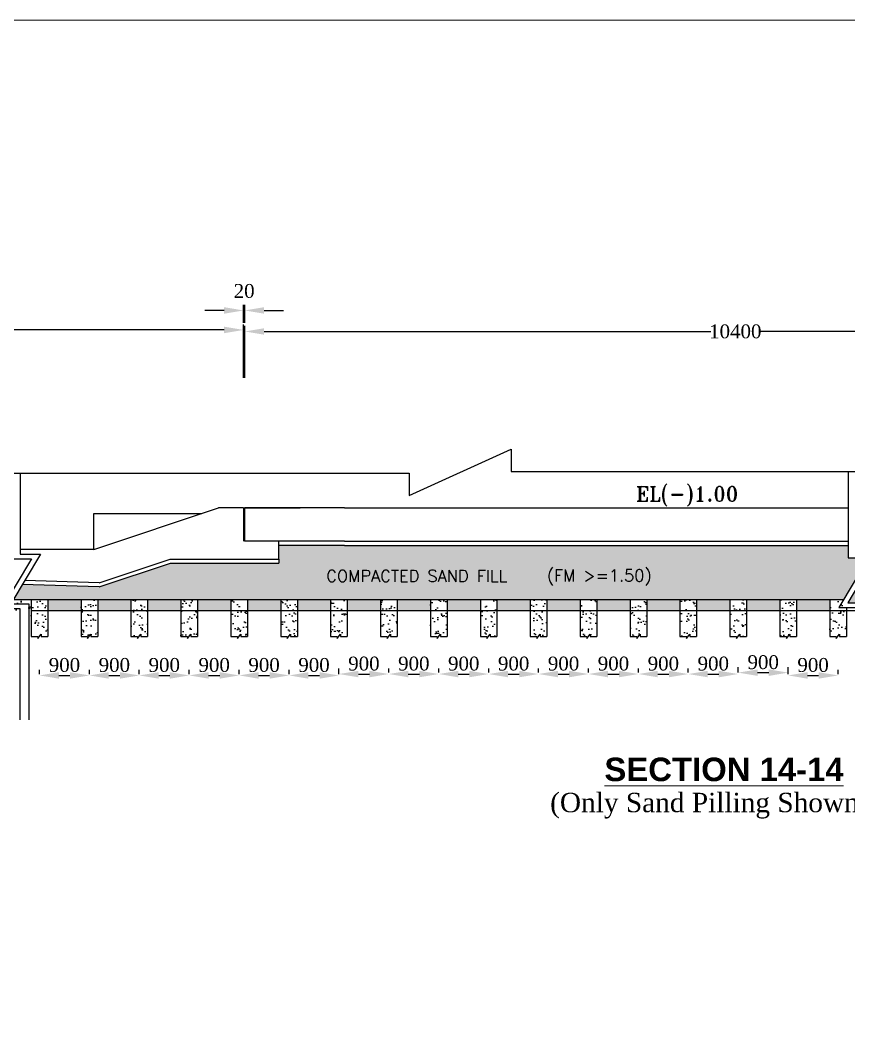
# Model space of a CAD drawing. Extents: x -545075 to 1728153, y -708141 to -305611.
# Drawn here: x 1343806 to 1358753, y -632617 to -614544 of the extents above; entities that cross this region are included whole.
import ezdxf

# ---------------------------------------------------------------- set-up
doc = ezdxf.new("R2010")
doc.units = 0
doc.header["$MEASUREMENT"] = 0
doc.layers.get('0').update_dxf_attribs({"linetype": 'CONTINUOUS'})
doc.layers.get('DEFPOINTS').update_dxf_attribs({"linetype": 'CONTINUOUS'})
doc.layers.add('LINE', color=7, linetype='CONTINUOUS')
doc.styles.add('BIG', font='ROMANT.SHX')
doc.styles.get("Standard").update_dxf_attribs({"font": 'times.ttf', "height": 250})
doc.dimstyles.new('3', dxfattribs={"dimtxt": 225, "dimasz": 350, "dimexe": 100, "dimexo": 25, "dimgap": 9, "dimtad": 0, "dimdec": 0, "dimzin": 0, "dimdsep": 46, "dimtxsty": 'Standard', "dimcen": 0, "dimclrt": 256, "dimadec": 0, "dimazin": 0, "dimtfac": 1, "dimtdec": 0, "dimtofl": 0, "dimtmove": 2, "dimatfit": 3, "dimfxl": 1, "dimtolj": 1, "dimtzin": 0, "dimarcsym": 0})
pattern_1 = [(37.5, (90747.97, -13759.19), (-6.92927, 211.950615), [0, -167.2, 0, -187, 0, -178.75]), (7.5, (90747.97, -13759.19), (194.67544, 310.436067), [0, -90.2, 0, -150.7, 0, -57.75]), (327.5, (90612.67, -13759.19), (342.555605, 0.622496), [0, -55, 0, -198, 0, -258.5]), (317.5, (90612.67, -13759.2), (330.673927, 96.54431), [0, -27.5, 0, -129.8, 0, -148.5])]
pattern_2 = [(37.5, (90747.97, -13759.19), (-6.299336, 192.682377), [0, -152, 0, -170, 0, -162.5]), (7.5, (90747.97, -13759.19), (176.97767, 282.214607), [0, -82, 0, -137, 0, -52.5]), (327.5, (90624.97, -13759.19), (311.414186, 0.565905), [0, -50, 0, -180, 0, -235]), (317.5, (90624.97, -13759.19), (300.61266, 87.767556), [0, -25, 0, -118, 0, -135])]

# ---------------------------------------------------------------- blocks, each defined once
blk = doc.blocks.new('*D595')
at = {"layer": 'DEFPOINTS', "color": 0, "linetype": 'ByBlock', "lineweight": -2}
for p in [(1365551, -620162), (1347857, -621026), (1365551, -621305)]:
    blk.add_point(p, dxfattribs=at)
at = {"layer": 'LINE', "color": 0, "linetype": 'ByBlock', "lineweight": -2}
for p, q in [((1347857, -621001), (1347857, -620062)), ((1365551, -621280), (1365551, -620062)), ((1348207, -620162), (1356262, -620162)), ((1365201, -620162), (1357146, -620162))]:
    blk.add_line(p, q, dxfattribs=at)
for points in [[(1348207, -620104), (1348207, -620220), (1347857, -620162)], [(1365201, -620104), (1365201, -620220), (1365551, -620162)]]:
    blk.add_solid(points, dxfattribs=at)
at = {"layer": 'LINE', "linetype": 'ByBlock', "insert": (1356704, -620162), "char_height": 250, "attachment_point": 5}
blk.add_mtext('\\A1;10400', dxfattribs=at)
blk = doc.blocks.new('*D596')
at = {"layer": 'DEFPOINTS', "color": 0, "linetype": 'ByBlock', "lineweight": -2}
for p in [(1336337, -620134), (1347837, -621024), (1336337, -621724)]:
    blk.add_point(p, dxfattribs=at)
at = {"layer": 'LINE', "color": 0, "linetype": 'ByBlock', "lineweight": -2}
for p, q in [((1336337, -621699), (1336337, -620034)), ((1347837, -620999), (1347837, -620034)), ((1336687, -620134), (1341644, -620134)), ((1347487, -620134), (1342529, -620134))]:
    blk.add_line(p, q, dxfattribs=at)
for points in [[(1336687, -620076), (1336687, -620193), (1336337, -620134)], [(1347487, -620076), (1347487, -620193), (1347837, -620134)]]:
    blk.add_solid(points, dxfattribs=at)
at = {"layer": 'LINE', "linetype": 'ByBlock', "insert": (1342087, -620134), "char_height": 250, "attachment_point": 5}
blk.add_mtext('\\A1;10200', dxfattribs=at)
blk = doc.blocks.new('*D608')
at = {"layer": 'DEFPOINTS', "color": 0, "linetype": 'ByBlock', "lineweight": -2}
for p in [(1344157, -626366), (1345057, -626366), (1345057, -626366)]:
    blk.add_point(p, dxfattribs=at)
at = {"layer": 'LINE', "color": 0, "linetype": 'ByBlock', "lineweight": -2}
for p, q in [((1344157, -626341), (1344157, -626266)), ((1344507, -626366), (1344707, -626366)), ((1345057, -626341), (1345057, -626266))]:
    blk.add_line(p, q, dxfattribs=at)
for points in [[(1344507, -626308), (1344507, -626425), (1344157, -626366)], [(1344707, -626308), (1344707, -626425), (1345057, -626366)]]:
    blk.add_solid(points, dxfattribs=at)
at = {"layer": 'LINE', "linetype": 'ByBlock', "insert": (1344607, -626179), "char_height": 250, "attachment_point": 5}
blk.add_mtext('\\A1;900', dxfattribs=at)
blk = doc.blocks.new('*D609')
at = {"layer": 'DEFPOINTS', "color": 0, "linetype": 'ByBlock', "lineweight": -2}
for p in [(1345057, -626366), (1345957, -626366), (1345957, -626366)]:
    blk.add_point(p, dxfattribs=at)
at = {"layer": 'LINE', "color": 0, "linetype": 'ByBlock', "lineweight": -2}
for p, q in [((1345057, -626341), (1345057, -626266)), ((1345407, -626366), (1345607, -626366)), ((1345957, -626341), (1345957, -626266))]:
    blk.add_line(p, q, dxfattribs=at)
for points in [[(1345407, -626308), (1345407, -626425), (1345057, -626366)], [(1345607, -626308), (1345607, -626425), (1345957, -626366)]]:
    blk.add_solid(points, dxfattribs=at)
at = {"layer": 'LINE', "linetype": 'ByBlock', "insert": (1345507, -626179), "char_height": 250, "attachment_point": 5}
blk.add_mtext('\\A1;900', dxfattribs=at)
blk = doc.blocks.new('*D610')
at = {"layer": 'DEFPOINTS', "color": 0, "linetype": 'ByBlock', "lineweight": -2}
for p in [(1345957, -626366), (1346857, -626366), (1346857, -626366)]:
    blk.add_point(p, dxfattribs=at)
at = {"layer": 'LINE', "color": 0, "linetype": 'ByBlock', "lineweight": -2}
for p, q in [((1345957, -626341), (1345957, -626266)), ((1346307, -626366), (1346507, -626366)), ((1346857, -626341), (1346857, -626266))]:
    blk.add_line(p, q, dxfattribs=at)
for points in [[(1346307, -626308), (1346307, -626425), (1345957, -626366)], [(1346507, -626308), (1346507, -626425), (1346857, -626366)]]:
    blk.add_solid(points, dxfattribs=at)
at = {"layer": 'LINE', "linetype": 'ByBlock', "insert": (1346407, -626179), "char_height": 250, "attachment_point": 5}
blk.add_mtext('\\A1;900', dxfattribs=at)
blk = doc.blocks.new('*D611')
at = {"layer": 'DEFPOINTS', "color": 0, "linetype": 'ByBlock', "lineweight": -2}
for p in [(1346857, -626366), (1347757, -626366), (1347757, -626366)]:
    blk.add_point(p, dxfattribs=at)
at = {"layer": 'LINE', "color": 0, "linetype": 'ByBlock', "lineweight": -2}
for p, q in [((1346857, -626341), (1346857, -626266)), ((1347207, -626366), (1347407, -626366)), ((1347757, -626341), (1347757, -626266))]:
    blk.add_line(p, q, dxfattribs=at)
for points in [[(1347207, -626308), (1347207, -626425), (1346857, -626366)], [(1347407, -626308), (1347407, -626425), (1347757, -626366)]]:
    blk.add_solid(points, dxfattribs=at)
at = {"layer": 'LINE', "linetype": 'ByBlock', "insert": (1347307, -626179), "char_height": 250, "attachment_point": 5}
blk.add_mtext('\\A1;900', dxfattribs=at)
blk = doc.blocks.new('*D612')
at = {"layer": 'DEFPOINTS', "color": 0, "linetype": 'ByBlock', "lineweight": -2}
for p in [(1347757, -626366), (1348657, -626366), (1348657, -626366)]:
    blk.add_point(p, dxfattribs=at)
at = {"layer": 'LINE', "color": 0, "linetype": 'ByBlock', "lineweight": -2}
for p, q in [((1347757, -626341), (1347757, -626266)), ((1348107, -626366), (1348307, -626366)), ((1348657, -626341), (1348657, -626266))]:
    blk.add_line(p, q, dxfattribs=at)
for points in [[(1348107, -626308), (1348107, -626425), (1347757, -626366)], [(1348307, -626308), (1348307, -626425), (1348657, -626366)]]:
    blk.add_solid(points, dxfattribs=at)
at = {"layer": 'LINE', "linetype": 'ByBlock', "insert": (1348207, -626179), "char_height": 250, "attachment_point": 5}
blk.add_mtext('\\A1;900', dxfattribs=at)
blk = doc.blocks.new('*D613')
at = {"layer": 'DEFPOINTS', "color": 0, "linetype": 'ByBlock', "lineweight": -2}
for p in [(1348657, -626366), (1349557, -626366), (1349557, -626366)]:
    blk.add_point(p, dxfattribs=at)
at = {"layer": 'LINE', "color": 0, "linetype": 'ByBlock', "lineweight": -2}
for p, q in [((1348657, -626341), (1348657, -626266)), ((1349007, -626366), (1349207, -626366)), ((1349557, -626341), (1349557, -626266))]:
    blk.add_line(p, q, dxfattribs=at)
for points in [[(1349007, -626308), (1349007, -626425), (1348657, -626366)], [(1349207, -626308), (1349207, -626425), (1349557, -626366)]]:
    blk.add_solid(points, dxfattribs=at)
at = {"layer": 'LINE', "linetype": 'ByBlock', "insert": (1349107, -626179), "char_height": 250, "attachment_point": 5}
blk.add_mtext('\\A1;900', dxfattribs=at)
blk = doc.blocks.new('*D614')
at = {"layer": 'DEFPOINTS', "color": 0, "linetype": 'ByBlock', "lineweight": -2}
for p in [(1349557, -626341), (1350457, -626341), (1350457, -626341)]:
    blk.add_point(p, dxfattribs=at)
at = {"layer": 'LINE', "color": 0, "linetype": 'ByBlock', "lineweight": -2}
for p, q in [((1349557, -626316), (1349557, -626241)), ((1349907, -626341), (1350107, -626341)), ((1350457, -626316), (1350457, -626241))]:
    blk.add_line(p, q, dxfattribs=at)
for points in [[(1349907, -626283), (1349907, -626400), (1349557, -626341)], [(1350107, -626283), (1350107, -626400), (1350457, -626341)]]:
    blk.add_solid(points, dxfattribs=at)
at = {"layer": 'LINE', "linetype": 'ByBlock', "insert": (1350007, -626154), "char_height": 250, "attachment_point": 5}
blk.add_mtext('\\A1;900', dxfattribs=at)
blk = doc.blocks.new('*D615')
at = {"layer": 'DEFPOINTS', "color": 0, "linetype": 'ByBlock', "lineweight": -2}
for p in [(1350457, -626341), (1351357, -626341), (1351357, -626341)]:
    blk.add_point(p, dxfattribs=at)
at = {"layer": 'LINE', "color": 0, "linetype": 'ByBlock', "lineweight": -2}
for p, q in [((1350457, -626316), (1350457, -626241)), ((1350807, -626341), (1351007, -626341)), ((1351357, -626316), (1351357, -626241))]:
    blk.add_line(p, q, dxfattribs=at)
for points in [[(1350807, -626283), (1350807, -626400), (1350457, -626341)], [(1351007, -626283), (1351007, -626400), (1351357, -626341)]]:
    blk.add_solid(points, dxfattribs=at)
at = {"layer": 'LINE', "linetype": 'ByBlock', "insert": (1350907, -626154), "char_height": 250, "attachment_point": 5}
blk.add_mtext('\\A1;900', dxfattribs=at)
blk = doc.blocks.new('*D616')
at = {"layer": 'DEFPOINTS', "color": 0, "linetype": 'ByBlock', "lineweight": -2}
for p in [(1351357, -626341), (1352257, -626341), (1352257, -626341)]:
    blk.add_point(p, dxfattribs=at)
at = {"layer": 'LINE', "color": 0, "linetype": 'ByBlock', "lineweight": -2}
for p, q in [((1351357, -626316), (1351357, -626241)), ((1351707, -626341), (1351907, -626341)), ((1352257, -626316), (1352257, -626241))]:
    blk.add_line(p, q, dxfattribs=at)
for points in [[(1351707, -626283), (1351707, -626400), (1351357, -626341)], [(1351907, -626283), (1351907, -626400), (1352257, -626341)]]:
    blk.add_solid(points, dxfattribs=at)
at = {"layer": 'LINE', "linetype": 'ByBlock', "insert": (1351807, -626154), "char_height": 250, "attachment_point": 5}
blk.add_mtext('\\A1;900', dxfattribs=at)
blk = doc.blocks.new('*D617')
at = {"layer": 'DEFPOINTS', "color": 0, "linetype": 'ByBlock', "lineweight": -2}
for p in [(1352257, -626341), (1353157, -626341), (1353157, -626341)]:
    blk.add_point(p, dxfattribs=at)
at = {"layer": 'LINE', "color": 0, "linetype": 'ByBlock', "lineweight": -2}
for p, q in [((1352257, -626316), (1352257, -626241)), ((1352607, -626341), (1352807, -626341)), ((1353157, -626316), (1353157, -626241))]:
    blk.add_line(p, q, dxfattribs=at)
for points in [[(1352607, -626283), (1352607, -626400), (1352257, -626341)], [(1352807, -626283), (1352807, -626400), (1353157, -626341)]]:
    blk.add_solid(points, dxfattribs=at)
at = {"layer": 'LINE', "linetype": 'ByBlock', "insert": (1352707, -626154), "char_height": 250, "attachment_point": 5}
blk.add_mtext('\\A1;900', dxfattribs=at)
blk = doc.blocks.new('*D618')
at = {"layer": 'DEFPOINTS', "color": 0, "linetype": 'ByBlock', "lineweight": -2}
for p in [(1353157, -626341), (1354057, -626341), (1354057, -626341)]:
    blk.add_point(p, dxfattribs=at)
at = {"layer": 'LINE', "color": 0, "linetype": 'ByBlock', "lineweight": -2}
for p, q in [((1353157, -626316), (1353157, -626241)), ((1353507, -626341), (1353707, -626341)), ((1354057, -626316), (1354057, -626241))]:
    blk.add_line(p, q, dxfattribs=at)
for points in [[(1353507, -626283), (1353507, -626400), (1353157, -626341)], [(1353707, -626283), (1353707, -626400), (1354057, -626341)]]:
    blk.add_solid(points, dxfattribs=at)
at = {"layer": 'LINE', "linetype": 'ByBlock', "insert": (1353607, -626154), "char_height": 250, "attachment_point": 5}
blk.add_mtext('\\A1;900', dxfattribs=at)
blk = doc.blocks.new('*D619')
at = {"layer": 'DEFPOINTS', "color": 0, "linetype": 'ByBlock', "lineweight": -2}
for p in [(1354057, -626341), (1354957, -626341), (1354957, -626341)]:
    blk.add_point(p, dxfattribs=at)
at = {"layer": 'LINE', "color": 0, "linetype": 'ByBlock', "lineweight": -2}
for p, q in [((1354057, -626316), (1354057, -626241)), ((1354407, -626341), (1354607, -626341)), ((1354957, -626316), (1354957, -626241))]:
    blk.add_line(p, q, dxfattribs=at)
for points in [[(1354407, -626283), (1354407, -626400), (1354057, -626341)], [(1354607, -626283), (1354607, -626400), (1354957, -626341)]]:
    blk.add_solid(points, dxfattribs=at)
at = {"layer": 'LINE', "linetype": 'ByBlock', "insert": (1354507, -626154), "char_height": 250, "attachment_point": 5}
blk.add_mtext('\\A1;900', dxfattribs=at)
blk = doc.blocks.new('*D620')
at = {"layer": 'DEFPOINTS', "color": 0, "linetype": 'ByBlock', "lineweight": -2}
for p in [(1354957, -626341), (1355857, -626341), (1355857, -626341)]:
    blk.add_point(p, dxfattribs=at)
at = {"layer": 'LINE', "color": 0, "linetype": 'ByBlock', "lineweight": -2}
for p, q in [((1354957, -626316), (1354957, -626241)), ((1355307, -626341), (1355507, -626341)), ((1355857, -626316), (1355857, -626241))]:
    blk.add_line(p, q, dxfattribs=at)
for points in [[(1355307, -626283), (1355307, -626400), (1354957, -626341)], [(1355507, -626283), (1355507, -626400), (1355857, -626341)]]:
    blk.add_solid(points, dxfattribs=at)
at = {"layer": 'LINE', "linetype": 'ByBlock', "insert": (1355407, -626154), "char_height": 250, "attachment_point": 5}
blk.add_mtext('\\A1;900', dxfattribs=at)
blk = doc.blocks.new('*D621')
at = {"layer": 'DEFPOINTS', "color": 0, "linetype": 'ByBlock', "lineweight": -2}
for p in [(1355857, -626341), (1356757, -626341), (1356757, -626341)]:
    blk.add_point(p, dxfattribs=at)
at = {"layer": 'LINE', "color": 0, "linetype": 'ByBlock', "lineweight": -2}
for p, q in [((1355857, -626316), (1355857, -626241)), ((1356207, -626341), (1356407, -626341)), ((1356757, -626316), (1356757, -626241))]:
    blk.add_line(p, q, dxfattribs=at)
for points in [[(1356207, -626283), (1356207, -626400), (1355857, -626341)], [(1356407, -626283), (1356407, -626400), (1356757, -626341)]]:
    blk.add_solid(points, dxfattribs=at)
at = {"layer": 'LINE', "linetype": 'ByBlock', "lineweight": 5, "insert": (1356307, -626154), "char_height": 250, "attachment_point": 5}
blk.add_mtext('\\A1;900', dxfattribs=at)
blk = doc.blocks.new('*D622')
at = {"layer": 'DEFPOINTS', "color": 0, "linetype": 'ByBlock', "lineweight": -2}
for p in [(1356757, -626316), (1357657, -626316), (1357657, -626316)]:
    blk.add_point(p, dxfattribs=at)
at = {"layer": 'LINE', "color": 0, "linetype": 'ByBlock', "lineweight": -2}
for p, q in [((1356757, -626291), (1356757, -626216)), ((1357657, -626291), (1357657, -626216)), ((1357107, -626316), (1357307, -626316))]:
    blk.add_line(p, q, dxfattribs=at)
for points in [[(1357107, -626258), (1357107, -626375), (1356757, -626316)], [(1357307, -626258), (1357307, -626375), (1357657, -626316)]]:
    blk.add_solid(points, dxfattribs=at)
at = {"layer": 'LINE', "linetype": 'ByBlock', "lineweight": 5, "insert": (1357207, -626129), "char_height": 250, "attachment_point": 5}
blk.add_mtext('\\A1;900', dxfattribs=at)
blk = doc.blocks.new('*D636')
at = {"layer": 'DEFPOINTS', "color": 0, "linetype": 'ByBlock', "lineweight": -2}
for p in [(1347857, -619783), (1347837, -620034), (1347857, -620034)]:
    blk.add_point(p, dxfattribs=at)
at = {"layer": 'LINE', "color": 0, "linetype": 'ByBlock', "lineweight": -2}
for p, q in [((1347837, -620009), (1347837, -619683)), ((1347857, -620009), (1347857, -619683)), ((1347487, -619783), (1347137, -619783)), ((1348207, -619783), (1348557, -619783))]:
    blk.add_line(p, q, dxfattribs=at)
for points in [[(1347487, -619724), (1347487, -619841), (1347837, -619783)], [(1348207, -619724), (1348207, -619841), (1347857, -619783)]]:
    blk.add_solid(points, dxfattribs=at)
at = {"layer": 'LINE', "linetype": 'ByBlock', "insert": (1347847, -619433), "char_height": 250, "attachment_point": 5}
blk.add_mtext('\\A1;20', dxfattribs=at)
blk = doc.blocks.new('*D638')
at = {"layer": 'DEFPOINTS', "color": 0, "linetype": 'ByBlock', "lineweight": -2}
for p in [(1357657, -626366), (1358557, -626366), (1358557, -626366)]:
    blk.add_point(p, dxfattribs=at)
at = {"layer": 'LINE', "color": 0, "linetype": 'ByBlock', "lineweight": -2}
for p, q in [((1357657, -626341), (1357657, -626266)), ((1358007, -626366), (1358207, -626366)), ((1358557, -626341), (1358557, -626266))]:
    blk.add_line(p, q, dxfattribs=at)
for points in [[(1358007, -626308), (1358007, -626425), (1357657, -626366)], [(1358207, -626308), (1358207, -626425), (1358557, -626366)]]:
    blk.add_solid(points, dxfattribs=at)
at = {"layer": 'LINE', "linetype": 'ByBlock', "lineweight": 5, "insert": (1358107, -626179), "char_height": 250, "attachment_point": 5}
blk.add_mtext('\\A1;900', dxfattribs=at)

msp = doc.modelspace()

# ---------------------------------------------------------------- hatches: boundary and pattern name
at = {"layer": 'LINE', "linetype": 'ByBlock'}
h = msp.add_hatch(dxfattribs=at)
h.set_pattern_fill('AR-SAND', color=0, scale=110, style=0)
h.set_pattern_definition(pattern_1)
h.paths.add_polyline_path([(1369617.245, -624995.39), (1369823.238, -624649.938), (1367729.277, -624770.39), (1367073.048, -624551.647), (1364835.689, -624551.647), (1364835.689, -624170.39), (1363756.644, -624170.39), (1363606.644, -624020.39), (1359347.565, -624020.39), (1358766.174, -624995.39)])
h.paths.add_polyline_path([(1358656.692, -624995.39), (1359105.004, -624243.566), (1358740.689, -624243.566), (1358740.689, -624020.39), (1349656.644, -624020.39), (1348473.689, -624020.39), (1348473.689, -624269.12), (1348473.689, -624341.12), (1346521.821, -624341.12), (1345234.01, -624770.39), (1343846.348, -624726.103), (1343685.772, -624995.39)])
h.paths.add_polyline_path([(1353322.392, -624823.251), (1355613.535, -624823.251), (1355613.535, -624334.474), (1353322.392, -624334.474)], flags=24)
h.paths.add_polyline_path([(1349306.017, -624732.204), (1353353.702, -624732.204), (1353353.702, -624411.444), (1349306.017, -624411.444)], flags=24)
h = msp.add_hatch(dxfattribs=at)
h.set_pattern_fill('AR-SAND', color=0, scale=100, style=0)
h.set_pattern_definition(pattern_2)
h.paths.add_polyline_path([(1344906.644, -625195.39), (1344906.644, -624995.39), (1344306.644, -624995.39), (1344306.644, -625195.39)])
h.paths.add_polyline_path([(1343106.644, -625195.39), (1343106.644, -624995.39), (1342506.644, -624995.39), (1342506.644, -625195.39)])
h.paths.add_polyline_path([(1346706.644, -625195.39), (1346706.644, -624995.39), (1346106.644, -624995.39), (1346106.644, -625195.39)])
h.paths.add_polyline_path([(1345806.644, -625195.39), (1345806.644, -624995.39), (1345206.644, -624995.39), (1345206.644, -625195.39)])
h.paths.add_polyline_path([(1347606.644, -625195.39), (1347606.644, -624995.39), (1347006.644, -624995.39), (1347006.644, -625195.39)])
h.paths.add_polyline_path([(1348506.644, -625195.39), (1348506.644, -624995.39), (1347906.644, -624995.39), (1347906.644, -625195.39)])
h.paths.add_polyline_path([(1349406.644, -625195.39), (1349406.644, -624995.39), (1348806.644, -624995.39), (1348806.644, -625195.39)])
h.paths.add_polyline_path([(1350306.644, -625195.39), (1350306.644, -624995.39), (1349706.644, -624995.39), (1349706.644, -625195.39)])
h.paths.add_polyline_path([(1350606.644, -624995.39), (1350606.644, -625195.39), (1351206.644, -625195.39), (1351206.644, -624995.39)])
h.paths.add_polyline_path([(1351506.644, -624995.39), (1351506.644, -625195.39), (1352106.644, -625195.39), (1352106.644, -624995.39)])
h.paths.add_polyline_path([(1355106.644, -624995.39), (1355106.644, -625195.39), (1355706.644, -625195.39), (1355706.644, -624995.39)])
h.paths.add_polyline_path([(1354206.644, -624995.39), (1354206.644, -625195.39), (1354806.644, -625195.39), (1354806.644, -624995.39)])
h.paths.add_polyline_path([(1353906.644, -624995.39), (1353306.644, -624995.39), (1353306.644, -625195.39), (1353906.644, -625195.39)])
h.paths.add_polyline_path([(1353006.644, -625195.39), (1353006.644, -624995.39), (1352406.644, -624995.39), (1352406.644, -625195.39)])
h.paths.add_polyline_path([(1356606.644, -625195.39), (1356606.644, -624995.39), (1356006.644, -624995.39), (1356006.644, -625195.39)])
h.paths.add_polyline_path([(1356906.644, -624995.39), (1356906.644, -625195.39), (1357506.644, -625195.39), (1357506.644, -624995.39)])
h.paths.add_polyline_path([(1358406.644, -625195.39), (1358406.644, -624995.39), (1357806.644, -624995.39), (1357806.644, -625195.39)])
h.paths.add_polyline_path([(1359306.644, -625195.39), (1359306.644, -624995.39), (1358766.174, -624995.39), (1358731.25, -625053.957), (1359055.821, -625053.957), (1359055.821, -625195.39)])
h.paths.add_polyline_path([(1360206.644, -625195.39), (1360206.644, -624995.39), (1359606.644, -624995.39), (1359606.644, -625195.39)])
h.paths.add_polyline_path([(1361106.644, -625195.39), (1361106.644, -624995.39), (1360506.644, -624995.39), (1360506.644, -625195.39)])
h.paths.add_polyline_path([(1362006.644, -625195.39), (1362006.644, -624995.39), (1361406.644, -624995.39), (1361406.644, -625195.39)])
h.paths.add_polyline_path([(1362306.644, -624995.39), (1362306.644, -625195.39), (1362906.644, -625195.39), (1362906.644, -624995.39)])
h.paths.add_polyline_path([(1363206.644, -624995.39), (1363206.644, -625195.39), (1363806.644, -625195.39), (1363806.644, -624995.39)])
h.paths.add_polyline_path([(1365606.644, -625195.39), (1365606.644, -624995.39), (1365006.644, -624995.39), (1365006.644, -625195.39)])
h.paths.add_polyline_path([(1364706.644, -625195.39), (1364706.644, -624995.39), (1364106.644, -624995.39), (1364106.644, -625195.39)])
h.paths.add_polyline_path([(1366506.644, -625195.39), (1366506.644, -624995.39), (1365906.644, -624995.39), (1365906.644, -625195.39)])
h.paths.add_polyline_path([(1367406.644, -625195.39), (1367406.644, -624995.39), (1366806.644, -624995.39), (1366806.644, -625195.39)])
h.paths.add_polyline_path([(1367706.644, -624995.39), (1367706.644, -625195.39), (1368306.644, -625195.39), (1368306.644, -624995.39)])
h.paths.add_polyline_path([(1369206.644, -625195.39), (1369206.644, -624995.39), (1368606.644, -624995.39), (1368606.644, -625195.39)])
h = msp.add_hatch(dxfattribs=at)
h.set_pattern_fill('AR-SAND', color=0, scale=110, style=0)
h.set_pattern_definition(pattern_1)
h.paths.add_polyline_path([(1343685.772, -624995.39), (1343639.23, -625073.442), (1343963.8, -625073.442), (1343963.8, -625195.39), (1344006.644, -625195.39), (1344006.644, -624995.39)])
h.paths.add_polyline_path([(1343478.397, -625159.557), (1343576.29, -624995.39), (1343406.644, -624995.39), (1343406.644, -625195.39), (1343802.968, -625195.39), (1343802.968, -625159.557)])
h = msp.add_hatch(dxfattribs=at)
h.set_pattern_fill('AR-SAND', color=0, scale=110, style=0)
h.set_pattern_definition(pattern_1)
h.paths.add_polyline_path([(1344306.644, -624995.39), (1344006.644, -624995.39), (1344006.644, -625663.056), (1344125.469, -625663.056), (1344125.469, -625700.615), (1344185.532, -625620.881), (1344185.532, -625663.407), (1344306.644, -625663.407)])
h = msp.add_hatch(dxfattribs=at)
h.set_pattern_fill('AR-SAND', color=0, scale=100, style=0)
h.set_pattern_definition(pattern_2)
h.paths.add_polyline_path([(1345206.644, -624995.39), (1344906.644, -624995.39), (1344906.644, -625663.056), (1345025.469, -625663.056), (1345025.469, -625700.615), (1345085.532, -625620.881), (1345085.532, -625663.407), (1345206.644, -625663.407)])
h = msp.add_hatch(dxfattribs=at)
h.set_pattern_fill('AR-SAND', color=0, scale=110, style=0)
h.set_pattern_definition(pattern_1)
h.paths.add_polyline_path([(1346106.644, -624995.39), (1345806.644, -624995.39), (1345806.644, -625663.056), (1345925.469, -625663.056), (1345925.469, -625700.615), (1345985.532, -625620.881), (1345985.532, -625663.407), (1346106.644, -625663.407)])
h = msp.add_hatch(dxfattribs=at)
h.set_pattern_fill('AR-SAND', color=0, scale=110, style=0)
h.set_pattern_definition(pattern_1)
h.paths.add_polyline_path([(1347006.644, -624995.39), (1346706.644, -624995.39), (1346706.644, -625663.056), (1346825.469, -625663.056), (1346825.469, -625700.615), (1346885.532, -625620.881), (1346885.532, -625663.407), (1347006.644, -625663.407)])
h = msp.add_hatch(dxfattribs=at)
h.set_pattern_fill('AR-SAND', color=0, scale=110, style=0)
h.set_pattern_definition(pattern_1)
h.paths.add_polyline_path([(1347906.644, -624995.39), (1347606.644, -624995.39), (1347606.644, -625663.056), (1347725.469, -625663.056), (1347725.469, -625700.615), (1347785.532, -625620.881), (1347785.532, -625663.407), (1347906.644, -625663.407)])
h = msp.add_hatch(dxfattribs=at)
h.set_pattern_fill('AR-SAND', color=0, scale=110, style=0)
h.set_pattern_definition(pattern_1)
h.paths.add_polyline_path([(1348806.644, -624995.39), (1348506.644, -624995.39), (1348506.644, -625663.056), (1348625.469, -625663.056), (1348625.469, -625700.615), (1348685.532, -625620.881), (1348685.532, -625663.407), (1348806.644, -625663.407)])
h = msp.add_hatch(dxfattribs=at)
h.set_pattern_fill('AR-SAND', color=0, scale=110, style=0)
h.set_pattern_definition(pattern_1)
h.paths.add_polyline_path([(1349706.644, -624995.39), (1349406.644, -624995.39), (1349406.644, -625663.056), (1349525.469, -625663.056), (1349525.469, -625700.615), (1349585.532, -625620.881), (1349585.532, -625663.407), (1349706.644, -625663.407)])
h = msp.add_hatch(dxfattribs=at)
h.set_pattern_fill('AR-SAND', color=0, scale=110, style=0)
h.set_pattern_definition(pattern_1)
h.paths.add_polyline_path([(1350606.644, -624995.39), (1350306.644, -624995.39), (1350306.644, -625663.056), (1350425.469, -625663.056), (1350425.469, -625700.615), (1350485.532, -625620.881), (1350485.532, -625663.407), (1350606.644, -625663.407)])
h = msp.add_hatch(dxfattribs=at)
h.set_pattern_fill('AR-SAND', color=0, scale=110, style=0)
h.set_pattern_definition(pattern_1)
h.paths.add_polyline_path([(1351506.644, -624995.39), (1351206.644, -624995.39), (1351206.644, -625663.056), (1351325.469, -625663.056), (1351325.469, -625700.615), (1351385.532, -625620.881), (1351385.532, -625663.407), (1351506.644, -625663.407)])
h = msp.add_hatch(dxfattribs=at)
h.set_pattern_fill('AR-SAND', color=0, scale=110, style=0)
h.set_pattern_definition(pattern_1)
h.paths.add_polyline_path([(1352406.644, -624995.39), (1352106.644, -624995.39), (1352106.644, -625663.056), (1352225.469, -625663.056), (1352225.469, -625700.615), (1352285.532, -625620.881), (1352285.532, -625663.407), (1352406.644, -625663.407)])
h = msp.add_hatch(dxfattribs=at)
h.set_pattern_fill('AR-SAND', color=0, scale=110, style=0)
h.set_pattern_definition(pattern_1)
h.paths.add_polyline_path([(1353306.644, -624995.39), (1353006.644, -624995.39), (1353006.644, -625663.056), (1353125.469, -625663.056), (1353125.469, -625700.615), (1353185.532, -625620.881), (1353185.532, -625663.407), (1353306.644, -625663.407)])
h = msp.add_hatch(dxfattribs=at)
h.set_pattern_fill('AR-SAND', color=0, scale=110, style=0)
h.set_pattern_definition(pattern_1)
h.paths.add_polyline_path([(1354206.644, -624995.39), (1353906.644, -624995.39), (1353906.644, -625663.056), (1354025.469, -625663.056), (1354025.469, -625700.615), (1354085.532, -625620.881), (1354085.532, -625663.407), (1354206.644, -625663.407)])
h = msp.add_hatch(dxfattribs=at)
h.set_pattern_fill('AR-SAND', color=0, scale=110, style=0)
h.set_pattern_definition(pattern_1)
h.paths.add_polyline_path([(1355106.644, -624995.39), (1354806.644, -624995.39), (1354806.644, -625663.056), (1354925.469, -625663.056), (1354925.469, -625700.615), (1354985.532, -625620.881), (1354985.532, -625663.407), (1355106.644, -625663.407)])
h = msp.add_hatch(dxfattribs=at)
h.set_pattern_fill('AR-SAND', color=0, scale=110, style=0)
h.set_pattern_definition(pattern_1)
h.paths.add_polyline_path([(1356006.644, -624995.39), (1355706.644, -624995.39), (1355706.644, -625663.056), (1355825.469, -625663.056), (1355825.469, -625700.615), (1355885.532, -625620.881), (1355885.532, -625663.407), (1356006.644, -625663.407)])
h = msp.add_hatch(dxfattribs=at)
h.set_pattern_fill('AR-SAND', color=0, scale=110, style=0)
h.set_pattern_definition(pattern_1)
h.paths.add_polyline_path([(1356906.644, -624995.39), (1356606.644, -624995.39), (1356606.644, -625663.056), (1356725.469, -625663.056), (1356725.469, -625700.615), (1356785.532, -625620.881), (1356785.532, -625663.407), (1356906.644, -625663.407)])
h = msp.add_hatch(dxfattribs=at)
h.set_pattern_fill('AR-SAND', color=0, scale=110, style=0)
h.set_pattern_definition(pattern_1)
h.paths.add_polyline_path([(1357806.644, -624995.39), (1357506.644, -624995.39), (1357506.644, -625663.056), (1357625.469, -625663.056), (1357625.469, -625700.615), (1357685.532, -625620.881), (1357685.532, -625663.407), (1357806.644, -625663.407)])
h = msp.add_hatch(dxfattribs=at)
h.set_pattern_fill('AR-SAND', color=0, scale=110, style=0)
h.set_pattern_definition(pattern_1)
h.paths.add_polyline_path([(1358706.644, -624995.39), (1358406.644, -624995.39), (1358406.644, -625663.056), (1358525.469, -625663.056), (1358525.469, -625700.615), (1358585.532, -625620.881), (1358585.532, -625663.407), (1358706.644, -625663.407)])

# ---------------------------------------------------------------- linework, layer by layer
at = {"color": 7, "linetype": 'ByBlock', "lineweight": 20}
msp.add_lwpolyline([(1328883.808, -657330), (1328883.808, -614544.186), (1389389, -614544.186), (1389389, -657330), (1328883.808, -657330)], close=True, dxfattribs=at)
at = {"layer": 'LINE', "color": 0, "linetype": 'ByBlock', "lineweight": -2}
for p, q in [((1350824.689, -623119.725), (1352659.689, -622285.725)), ((1352659.689, -622285.725), (1352659.689, -622689.725)), ((1350824.689, -622715.725), (1350824.689, -623119.725))]:
    msp.add_line(p, q, dxfattribs=at)
at = {"layer": 'LINE', "color": 0, "linetype": 'ByBlock'}
for p, q in [((1336336.644, -622715.725), (1350824.689, -622715.725)), ((1352659.689, -622689.725), (1358740.689, -622689.725)), ((1358740.689, -622689.725), (1378076.644, -622689.725)), ((1345136.644, -624095.39), (1347386.644, -623345.39)), ((1345136.644, -624095.39), (1345136.644, -623445.39)), ((1345136.644, -623445.39), (1347086.644, -623445.39)), ((1347836.644, -623345.39), (1347386.644, -623345.39)), ((1347836.644, -623345.39), (1347836.644, -623945.39)), ((1347856.644, -623345.39), (1347856.644, -623945.39)), ((1349656.644, -623345.39), (1347856.644, -623345.39)), ((1347856.644, -623345.39), (1348856.644, -623345.39)), ((1349656.644, -623345.39), (1358740.689, -623345.39)), ((1349656.644, -623945.39), (1347856.644, -623945.39)), ((1348473.689, -624269.12), (1348473.689, -623945.39)), ((1349656.644, -624020.39), (1348473.689, -624020.39)), ((1349656.644, -623945.39), (1358740.689, -623945.39)), ((1349656.644, -624020.39), (1358740.689, -624020.39)), ((1345136.644, -624095.39), (1343809.501, -624095.39)), ((1345234.01, -624695.39), (1346512.821, -624269.12)), ((1345234.01, -624770.39), (1346521.821, -624341.12)), ((1346512.821, -624269.12), (1348473.689, -624269.12)), ((1346512.821, -624341.12), (1348473.689, -624341.12)), ((1348473.689, -624269.12), (1348473.689, -624341.12)), ((1345234.01, -624770.39), (1343846.348, -624726.103)), ((1345234.01, -624695.39), (1343890.235, -624652.504)), ((1343685.772, -624995.39), (1358656.692, -624995.39)), ((1344006.644, -624995.39), (1344006.644, -625663.056)), ((1344306.644, -624995.39), (1344306.644, -625663.407)), ((1344906.644, -624995.39), (1344906.644, -625663.056)), ((1345206.644, -624995.39), (1345206.644, -625663.407)), ((1345806.644, -624995.39), (1345806.644, -625663.056)), ((1346106.644, -624995.39), (1346106.644, -625663.407)), ((1346706.644, -624995.39), (1346706.644, -625663.056)), ((1347006.644, -624995.39), (1347006.644, -625663.407)), ((1347606.644, -624995.39), (1347606.644, -625663.056)), ((1347906.644, -624995.39), (1347906.644, -625663.407)), ((1348506.644, -624995.39), (1348506.644, -625663.056)), ((1348806.644, -624995.39), (1348806.644, -625663.407)), ((1349406.644, -624995.39), (1349406.644, -625663.056)), ((1349706.644, -624995.39), (1349706.644, -625663.407)), ((1350306.644, -624995.39), (1350306.644, -625663.056)), ((1350606.644, -624995.39), (1350606.644, -625663.407)), ((1351206.644, -624995.39), (1351206.644, -625663.056)), ((1351506.644, -624995.39), (1351506.644, -625663.407)), ((1352106.644, -624995.39), (1352106.644, -625663.056)), ((1352406.644, -624995.39), (1352406.644, -625663.407)), ((1353006.644, -624995.39), (1353006.644, -625663.056)), ((1353306.644, -624995.39), (1353306.644, -625663.407)), ((1353906.644, -624995.39), (1353906.644, -625663.056)), ((1354206.644, -624995.39), (1354206.644, -625663.407)), ((1354806.644, -624995.39), (1354806.644, -625663.056)), ((1355106.644, -624995.39), (1355106.644, -625663.407)), ((1355706.644, -624995.39), (1355706.644, -625663.056)), ((1356006.644, -624995.39), (1356006.644, -625663.407)), ((1356606.644, -624995.39), (1356606.644, -625663.056)), ((1356906.644, -624995.39), (1356906.644, -625663.407)), ((1357506.644, -624995.39), (1357506.644, -625663.056)), ((1357806.644, -624995.39), (1357806.644, -625663.407)), ((1358406.644, -624995.39), (1358406.644, -625663.056)), ((1358706.644, -625140.072), (1358706.644, -625663.407)), ((1344006.644, -625195.39), (1358894.988, -625195.39)), ((1344006.644, -625663.056), (1344125.469, -625663.056)), ((1344125.469, -625700.615), (1344185.532, -625620.881)), ((1344125.469, -625663.056), (1344125.469, -625700.615)), ((1344185.532, -625620.881), (1344185.532, -625663.407)), ((1344185.532, -625663.407), (1344306.644, -625663.407)), ((1344906.644, -625663.056), (1345025.469, -625663.056)), ((1345025.469, -625700.615), (1345085.532, -625620.881)), ((1345025.469, -625663.056), (1345025.469, -625700.615)), ((1345085.532, -625620.881), (1345085.532, -625663.407)), ((1345085.532, -625663.407), (1345206.644, -625663.407)), ((1345806.644, -625663.056), (1345925.469, -625663.056)), ((1345925.469, -625700.615), (1345985.532, -625620.881)), ((1345925.469, -625663.056), (1345925.469, -625700.615)), ((1345985.532, -625620.881), (1345985.532, -625663.407)), ((1345985.532, -625663.407), (1346106.644, -625663.407)), ((1346706.644, -625663.056), (1346825.469, -625663.056)), ((1346825.469, -625700.615), (1346885.532, -625620.881)), ((1346825.469, -625663.056), (1346825.469, -625700.615)), ((1346885.532, -625620.881), (1346885.532, -625663.407)), ((1346885.532, -625663.407), (1347006.644, -625663.407)), ((1347606.644, -625663.056), (1347725.469, -625663.056)), ((1347725.469, -625700.615), (1347785.532, -625620.881)), ((1347725.469, -625663.056), (1347725.469, -625700.615)), ((1347785.532, -625620.881), (1347785.532, -625663.407)), ((1347785.532, -625663.407), (1347906.644, -625663.407)), ((1348506.644, -625663.056), (1348625.469, -625663.056)), ((1348625.469, -625700.615), (1348685.532, -625620.881)), ((1348625.469, -625663.056), (1348625.469, -625700.615)), ((1348685.532, -625620.881), (1348685.532, -625663.407)), ((1348685.532, -625663.407), (1348806.644, -625663.407)), ((1349406.644, -625663.056), (1349525.469, -625663.056)), ((1349525.469, -625700.615), (1349585.532, -625620.881)), ((1349525.469, -625663.056), (1349525.469, -625700.615)), ((1349585.532, -625620.881), (1349585.532, -625663.407)), ((1349585.532, -625663.407), (1349706.644, -625663.407)), ((1350306.644, -625663.056), (1350425.469, -625663.056)), ((1350425.469, -625700.615), (1350485.532, -625620.881)), ((1350425.469, -625663.056), (1350425.469, -625700.615)), ((1350485.532, -625620.881), (1350485.532, -625663.407)), ((1350485.532, -625663.407), (1350606.644, -625663.407)), ((1351206.644, -625663.056), (1351325.469, -625663.056)), ((1351325.469, -625700.615), (1351385.532, -625620.881)), ((1351325.469, -625663.056), (1351325.469, -625700.615)), ((1351385.532, -625620.881), (1351385.532, -625663.407)), ((1351385.532, -625663.407), (1351506.644, -625663.407)), ((1352106.644, -625663.056), (1352225.469, -625663.056)), ((1352225.469, -625700.615), (1352285.532, -625620.881)), ((1352225.469, -625663.056), (1352225.469, -625700.615)), ((1352285.532, -625620.881), (1352285.532, -625663.407)), ((1352285.532, -625663.407), (1352406.644, -625663.407)), ((1353006.644, -625663.056), (1353125.469, -625663.056)), ((1353125.469, -625700.615), (1353185.532, -625620.881)), ((1353125.469, -625663.056), (1353125.469, -625700.615)), ((1353185.532, -625620.881), (1353185.532, -625663.407)), ((1353185.532, -625663.407), (1353306.644, -625663.407)), ((1353906.644, -625663.056), (1354025.469, -625663.056)), ((1354025.469, -625700.615), (1354085.532, -625620.881)), ((1354025.469, -625663.056), (1354025.469, -625700.615)), ((1354085.532, -625620.881), (1354085.532, -625663.407)), ((1354085.532, -625663.407), (1354206.644, -625663.407)), ((1354806.644, -625663.056), (1354925.469, -625663.056)), ((1354925.469, -625700.615), (1354985.532, -625620.881)), ((1354925.469, -625663.056), (1354925.469, -625700.615)), ((1354985.532, -625620.881), (1354985.532, -625663.407)), ((1354985.532, -625663.407), (1355106.644, -625663.407)), ((1355706.644, -625663.056), (1355825.469, -625663.056)), ((1355825.469, -625700.615), (1355885.532, -625620.881)), ((1355825.469, -625663.056), (1355825.469, -625700.615)), ((1355885.532, -625620.881), (1355885.532, -625663.407)), ((1355885.532, -625663.407), (1356006.644, -625663.407)), ((1356606.644, -625663.056), (1356725.469, -625663.056)), ((1356725.469, -625700.615), (1356785.532, -625620.881)), ((1356725.469, -625663.056), (1356725.469, -625700.615)), ((1356785.532, -625620.881), (1356785.532, -625663.407)), ((1356785.532, -625663.407), (1356906.644, -625663.407)), ((1357506.644, -625663.056), (1357625.469, -625663.056)), ((1357625.469, -625700.615), (1357685.532, -625620.881)), ((1357625.469, -625663.056), (1357625.469, -625700.615)), ((1357685.532, -625620.881), (1357685.532, -625663.407)), ((1357685.532, -625663.407), (1357806.644, -625663.407)), ((1358406.644, -625663.056), (1358525.469, -625663.056)), ((1358525.469, -625700.615), (1358585.532, -625620.881)), ((1358525.469, -625663.056), (1358525.469, -625700.615)), ((1358585.532, -625620.881), (1358585.532, -625663.407)), ((1358585.532, -625663.407), (1358706.644, -625663.407))]:
    msp.add_line(p, q, dxfattribs=at)
for points in [[(1343648.669, -622715.725), (1343648.669, -624263.051), (1344012.983, -624263.051), (1343478.397, -625159.557), (1343802.968, -625159.557), (1343802.968, -627164.725)], [(1343809.501, -622715.725), (1343809.501, -624176.936), (1344173.816, -624176.936), (1343639.23, -625073.442), (1343963.8, -625073.442)], [(1358740.689, -622689.725), (1358740.689, -624243.566), (1359105.004, -624243.566), (1358570.418, -625140.072), (1358894.988, -625140.072), (1358894.988, -627164.725)], [(1358901.522, -622689.725), (1358901.522, -624157.451), (1359265.836, -624157.451), (1358731.25, -625053.957), (1359055.821, -625053.957), (1359055.821, -627164.725)], [(1343963.8, -625073.442), (1343963.8, -627164.725)]]:
    msp.add_lwpolyline(points, dxfattribs=at)

# ---------------------------------------------------------------- texts
at = {"layer": 'LINE', "color": 0, "linetype": 'ByBlock', "lineweight": 5, "style": 'BIG'}
msp.add_text('EL(-)1.00', height=264, dxfattribs=at).set_placement((1354914.232, -623225.016))
at = {"layer": 'LINE', "color": 0, "linetype": 'ByBlock', "style": 'BIG'}
for s, p in [(' (FM >=1.50)', (1353159.466, -624670.508)), ('COMPACTED SAND FILL', (1349328.928, -624678.744))]:
    msp.add_text(s, height=213.84, dxfattribs=at).set_placement(p)
at = {"layer": 'LINE', "color": 0, "linetype": 'ByBlock', "lineweight": 5, "insert": (1356500.89, -628279.298), "char_height": 424.22858, "width": 20795.35526, "attachment_point": 8}
msp.add_mtext('\\A1;{\\fArial|b1|i0|c0|p34;\\LSECTION 14-14 }', dxfattribs=at)
at = {"layer": 'LINE', "color": 0, "linetype": 'ByBlock', "insert": (1356815.689, -628948.725), "char_height": 350, "width": 31814.62633, "attachment_point": 8, "style": 'BIG'}
msp.add_mtext('{\\fTimes New Roman|b0|i0|c0|p18;(Only Sand Pilling Shown Here)}', dxfattribs=at)

# ---------------------------------------------------------------- dimensions: what is measured, and where the dimension line sits
at = {"layer": 'LINE', "color": 0, "linetype": 'ByBlock'}
dim = msp.add_linear_dim(base=(1347856.644, -619782.581), p1=(1347836.644, -620034.397), p2=(1347856.644, -620034.397), dimstyle='3', override={"dimtxt": 400, "dimfxl": 700}, dxfattribs=at)
dim.commit()
dim.dimension.update_dxf_attribs({"geometry": '*D636', "text_midpoint": (1347846.644, -619432.581)})
for base, p1, p2, text, picture, middle in [((1336336.644, -620134.397), (1347836.644, -621023.51), (1336336.644, -621723.901), '10200', '*D596', (1342086.644, -620134.397)), ((1365551.243, -620161.938), (1347856.644, -621026.28), (1365551.243, -621304.619), '10400', '*D595', (1356703.943, -620161.938))]:
    dim = msp.add_linear_dim(base=base, p1=p1, p2=p2, text=text, dimstyle='3', override={"dimfxl": 700}, dxfattribs=at)
    dim.commit()
    dim.dimension.update_dxf_attribs({"geometry": picture, "text_midpoint": middle})
for base, p1, p2, picture, middle in [((1345056.644, -626366.194), (1344156.644, -626366.194), (1345056.644, -626366.194), '*D608', (1344606.644, -626179.262)), ((1345956.644, -626366.194), (1345056.644, -626366.194), (1345956.644, -626366.194), '*D609', (1345506.644, -626179.262)), ((1346856.644, -626366.194), (1345956.644, -626366.194), (1346856.644, -626366.194), '*D610', (1346406.644, -626179.262)), ((1347756.644, -626366.194), (1346856.644, -626366.194), (1347756.644, -626366.194), '*D611', (1347306.644, -626179.262)), ((1348656.644, -626366.194), (1347756.644, -626366.194), (1348656.644, -626366.194), '*D612', (1348206.644, -626179.262)), ((1349556.644, -626366.194), (1348656.644, -626366.194), (1349556.644, -626366.194), '*D613', (1349106.644, -626179.262)), ((1350456.644, -626341.194), (1349556.644, -626341.194), (1350456.644, -626341.194), '*D614', (1350006.644, -626154.262)), ((1351356.644, -626341.194), (1350456.644, -626341.194), (1351356.644, -626341.194), '*D615', (1350906.644, -626154.262)), ((1352256.644, -626341.194), (1351356.644, -626341.194), (1352256.644, -626341.194), '*D616', (1351806.644, -626154.262)), ((1353156.644, -626341.194), (1352256.644, -626341.194), (1353156.644, -626341.194), '*D617', (1352706.644, -626154.262)), ((1354056.644, -626341.194), (1353156.644, -626341.194), (1354056.644, -626341.194), '*D618', (1353606.644, -626154.262)), ((1354956.644, -626341.194), (1354056.644, -626341.194), (1354956.644, -626341.194), '*D619', (1354506.644, -626154.262)), ((1355856.644, -626341.194), (1354956.644, -626341.194), (1355856.644, -626341.194), '*D620', (1355406.644, -626154.262))]:
    dim = msp.add_linear_dim(base=base, p1=p1, p2=p2, text='900', dimstyle='3', override={"dimfxl": 700}, dxfattribs=at)
    dim.commit()
    dim.dimension.update_dxf_attribs({"geometry": picture, "text_midpoint": middle, "dimtype": 160})
at = {"layer": 'LINE', "color": 0, "linetype": 'ByBlock', "lineweight": 5}
for base, p1, p2, picture, middle in [((1356756.644, -626341.194), (1355856.644, -626341.194), (1356756.644, -626341.194), '*D621', (1356306.644, -626154.262)), ((1357656.644, -626316.194), (1356756.644, -626316.194), (1357656.644, -626316.194), '*D622', (1357206.644, -626129.262)), ((1358556.644, -626366.194), (1357656.644, -626366.194), (1358556.644, -626366.194), '*D638', (1358106.644, -626179.262))]:
    dim = msp.add_linear_dim(base=base, p1=p1, p2=p2, text='900', dimstyle='3', override={"dimfxl": 700}, dxfattribs=at)
    dim.commit()
    dim.dimension.update_dxf_attribs({"geometry": picture, "text_midpoint": middle, "dimtype": 160})

doc.saveas('drawing.dxf')
